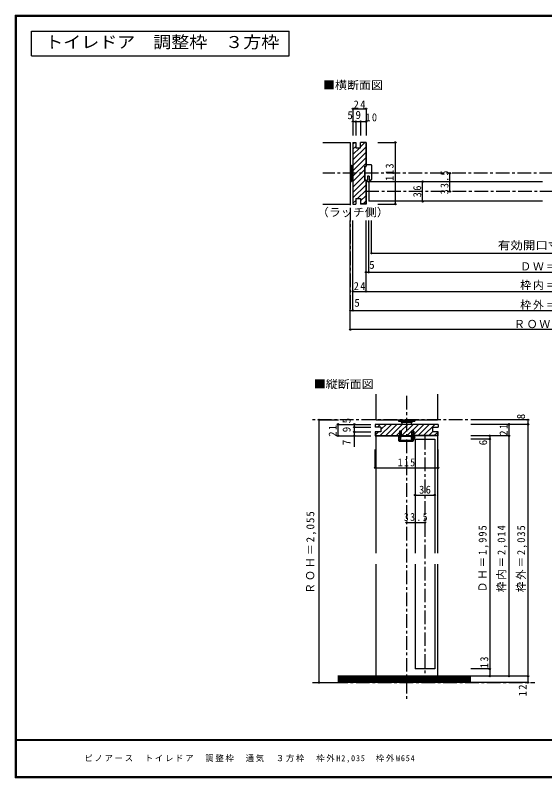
# Model space of a CAD drawing. Units: millimetres at full size, sheet at 1:5. Extents: x -973 to 977, y -718 to 696.
# Drawn here: x -973 to -3, y -701 to 696 of the extents above; entities that cross this region are included whole.
import ezdxf
from ezdxf.enums import TextEntityAlignment as Align

# ---------------------------------------------------------------- set-up
doc = ezdxf.new("R2010")
doc.units = ezdxf.units.MM
doc.header["$LTSCALE"] = 5
doc.header["$PDMODE"] = 32
doc.header["$PDSIZE"] = 2.5
doc.linetypes.add('CHAIN1', pattern=[8, 5, -1, 1, -1])
for name, color, linetype in [('0-0_補助線', 7, 'Continuous'), ('0-1_通り芯', 4, 'CHAIN1'), ('0-3_仕上げ', 7, 'Continuous'), ('0-4_枠', 4, 'Continuous'), ('0-6_扉', 6, 'Continuous'), ('0-7_金物', 7, 'Continuous'), ('0-A_文字', 3, 'Continuous'), ('0-B_寸法', 7, 'Continuous'), ('F-1_枠', 6, 'Continuous'), ('F-A_文字', 7, 'Continuous')]:
    doc.layers.add(name, color=color, linetype=linetype)
doc.styles.add('ＭＳ ゴシック', font='')
doc.styles.get('ＭＳ ゴシック').set_extended_font_data('MS Gothic')

# ---------------------------------------------------------------- blocks, each defined once
blk = doc.blocks.new('13')
at = {"layer": '0-0_補助線'}
for p, q in [((-3.184, 13.914), (-3.184, 16.914)), ((5.816, 16.914), (-3.184, 16.914)), ((6.816, 15.914), (6.816, -10.086)), ((-4.984, 13.914), (-3.184, 13.914)), ((-4.984, -11.086), (-4.984, 13.914)), ((-4.984, -11.086), (-0.684, -11.086)), ((2.716, -4.086), (2.716, -11.086)), ((5.816, -11.086), (2.716, -11.086))]:
    blk.add_line(p, q, dxfattribs=at)
blk.add_lwpolyline([(2.716, -4.086), (-0.684, -4.086), (-0.684, -11.086)], dxfattribs=at)
for centre, radius, start, end in [((5.816, 15.914), 1, 0, 90), ((0.78, -9.605), 4.487, 199.27144, 340.72855), ((0.78, -9.605), 3.887, 202.39487, 337.60513), ((5.816, -10.086), 1, 270, 0)]:
    blk.add_arc(centre, radius, start, end, dxfattribs=at)

msp = doc.modelspace()

# ---------------------------------------------------------------- linework, layer by layer
at = {"layer": '0-0_補助線'}
for p, q in [((-359.2, 463), (-359.2, 350)), ((-359.2, 421.5), (-359.2, 391.5)), ((-359.2, 421.5), (-356.7, 421.5)), ((-356.7, 421.5), (-356.7, 391.5)), ((-356.7, 416.5), (-354.7, 416.5)), ((-354.7, 416.5), (-354.7, 396.5)), ((-354.7, 415.5), (-354.2, 415.5)), ((-359.2, 391.5), (-356.7, 391.5)), ((-356.7, 396.5), (-354.7, 396.5)), ((-354.7, 397.5), (-354.2, 397.5)), ((-246.172, -70), (-244.672, -67)), ((-244.672, -67), (-242.772, -70)), ((-269.922, -83.5), (-269.922, -74.8)), ((-269.397, -74.602), (-267.947, -76.502)), ((-267.622, -70), (-268.772, -70)), ((-268.172, -77), (-268.422, -77)), ((-245.422, -83), (-268.422, -83)), ((-268.409, -77.387), (-267.936, -79.105)), ((-268.122, -77), (-267.872, -77)), ((-267.622, -74.5), (-267.622, -70)), ((-267.12, -77.834), (-266.808, -78.695)), ((-266.672, -76.5), (-266.672, -77)), ((-247.922, -76), (-266.172, -76)), ((-245.422, -74.5), (-266.122, -74.5)), ((-246.872, -79.469), (-247.69, -82.091)), ((-247.422, -76.5), (-247.422, -78.46)), ((-245.576, -80.017), (-246.354, -82.509)), ((-246.172, -70), (-245.422, -70)), ((-246.022, -76), (-246.022, -78.337)), ((-244.922, -76), (-246.022, -76)), ((-244.622, -77), (-245.874, -78.203)), ((-245.472, -79), (-245.422, -79)), ((-245.422, -70), (-245.422, -74.5)), ((-245.422, -83), (-245.422, -79)), ((-244.922, -75.2), (-244.922, -76)), ((-243.922, -75.2), (-244.922, -75.2)), ((-242.422, -75.9), (-244.922, -75.9)), ((-243.922, -77), (-244.622, -77)), ((-243.922, -75.2), (-243.922, -70)), ((-243.922, -70), (-242.772, -70)), ((-242.422, -75.2), (-243.922, -75.2)), ((-243.922, -84), (-243.922, -77)), ((-241.438, -77.491), (-243.922, -82.44)), ((-240.812, -77.805), (-243.922, -84)), ((-268.922, -84.5), (-244.422, -84.5))]:
    msp.add_line(p, q, dxfattribs=at)
at = {"layer": '0-0_補助線', "color": 4}
for p, q in [((-354.2, 460.398), (-351.598, 463)), ((-340.2, 454.599), (-332.299, 462.5)), ((-354.2, 450.498), (-349.2, 455.498)), ((-354.2, 430.699), (-330.7, 454.199)), ((-354.2, 440.599), (-341.799, 453)), ((-354.2, 420.8), (-330.7, 444.3)), ((-354.2, 410.9), (-330.7, 434.4)), ((-354.2, 401.001), (-330.7, 424.501)), ((-354.2, 391.101), (-332.201, 413.1)), ((-354.2, 381.202), (-332.201, 403.201)), ((-354.2, 371.302), (-332.023, 393.479)), ((-354.2, 361.403), (-330.7, 384.903)), ((-345.704, 360), (-330.7, 375.003)), ((-340.2, 355.604), (-330.7, 365.104)), ((-354.2, 351.503), (-349.2, 356.503)), ((-335.405, 350.5), (-330.7, 355.204)), ((-309.379, -58.5), (-304.379, -53.5)), ((-304.08, -74), (-283.58, -53.5)), ((-302.293, -62.313), (-293.479, -53.5)), ((-294.18, -74), (-273.68, -53.5)), ((-284.281, -74), (-263.781, -53.5)), ((-266.381, -66), (-253.881, -53.5)), ((-264.482, -74), (-243.982, -53.5)), ((-254.582, -74), (-234.082, -53.5)), ((-242.772, -72.089), (-224.183, -53.5)), ((-234.783, -74), (-214.283, -53.5)), ((-224.884, -74), (-204.384, -53.5)), ((-312.793, -72.814), (-307.479, -67.5)), ((-274.381, -74), (-268.772, -68.391)), ((-214.984, -74), (-208.484, -67.5)), ((-205.085, -74), (-198.793, -67.708)), ((-313.293, -133.119), (-313.293, -99.876)), ((-198.293, -133.119), (-198.293, -99.876)), ((-313.293, -133.119), (-198.293, -133.119))]:
    msp.add_line(p, q, dxfattribs=at)
at = {"layer": '0-0_補助線', "color": 3}
for p, q in [((-354.2, 463), (-349.2, 463)), ((-354.2, 463), (-354.2, 350)), ((-349.2, 463), (-349.2, 453)), ((-340.2, 453), (-340.2, 463)), ((-330.2, 463), (-340.2, 463)), ((-330.7, 462.5), (-340.2, 462.5)), ((-330.7, 462.5), (-330.7, 419.491)), ((-330.2, 463), (-330.2, 419.491)), ((-349.2, 453), (-340.2, 453)), ((-332.201, 419.491), (-330.2, 419.491)), ((-332.201, 393.491), (-332.201, 419.491)), ((-330.2, 393.491), (-332.201, 393.491)), ((-330.7, 393.491), (-330.7, 350.5)), ((-330.2, 393.491), (-330.2, 350)), ((-354.2, 350), (-349.2, 350)), ((-349.2, 360), (-349.2, 350)), ((-349.2, 360), (-340.2, 360)), ((-340.2, 360), (-340.2, 350)), ((-330.7, 350.5), (-340.2, 350.5)), ((-330.2, 350), (-340.2, 350)), ((-313.293, -53.5), (-313.293, -58.5)), ((-198.293, -53.5), (-313.293, -53.5)), ((-198.293, -53.5), (-198.293, -58.5)), ((-303.293, -58.5), (-313.293, -58.5)), ((-303.293, -67.5), (-313.293, -67.5)), ((-313.293, -67.5), (-313.293, -74.5)), ((-303.293, -58.5), (-303.293, -67.5)), ((-242.772, -66), (-246.472, -66)), ((-246.472, -74.5), (-246.472, -66)), ((-242.772, -66), (-242.772, -74.5)), ((-208.293, -58.5), (-208.293, -67.5)), ((-208.293, -58.5), (-198.293, -58.5)), ((-198.293, -67.5), (-208.293, -67.5)), ((-198.793, -74), (-198.793, -67.5)), ((-198.293, -74.5), (-198.293, -67.5)), ((-313.293, -74.5), (-268.772, -74.5)), ((-246.472, -74.5), (-265.072, -74.5)), ((-198.793, -74), (-242.772, -74)), ((-198.293, -74.5), (-242.772, -74.5))]:
    msp.add_line(p, q, dxfattribs=at)
at = {"layer": '0-0_補助線', "color": 6}
for p, q in [((-325.2, 391), (-325.2, 355)), ((-240.293, -80.5), (-204.293, -80.5))]:
    msp.add_line(p, q, dxfattribs=at)
at = {"layer": '0-0_補助線', "color": 3}
for points in [[(-312.793, -67.5), (-312.793, -74), (-268.772, -74)], [(-265.072, -74.5), (-265.072, -66), (-268.772, -66), (-268.772, -74.5)]]:
    msp.add_lwpolyline(points, dxfattribs=at)
at = {"layer": '0-0_補助線'}
for points in [[(-265.372, -70), (-266.872, -67), (-268.772, -70)], [(-268.422, -83), (-268.422, -80.9), (-266.422, -80.9), (-266.422, -79.7), (-268.422, -79.7), (-268.422, -77)], [(-267.622, -74.5), (-267.872, -74.5), (-267.872, -77)], [(-265.372, -70), (-266.122, -70), (-266.122, -74.5)]]:
    msp.add_lwpolyline(points, dxfattribs=at)
for centre, radius, start, end in [((-269.622, -74.8), 0.3, 41.34778, 180), ((-268.922, -83.5), 1, 180, 270), ((-268.122, -77.3), 0.3, 90, 196.79003), ((-268.172, -76.7), 0.3, 270, 41.34778), ((-267.372, -78.9), 0.6, 196.79003, 270), ((-267.372, -78.9), 0.6, 270, 23.33765), ((-267.672, -77), 1, 303.47738, 0), ((-266.172, -76.5), 0.5, 90, 180), ((-247.922, -76.5), 0.5, 0, 90), ((-247.022, -82.3), 0.7, 162.67017, 342.67017), ((-246.222, -78.46), 1.2, 180, 237.21126), ((-245.222, -78.337), 0.8, 180, 221.40962), ((-245.472, -78.5), 0.5, 143.61521, 270), ((-246.722, -79.66), 1.2, 342.67017, 41.40962), ((-242.422, -77), 1.8, 333.42485, 90), ((-242.422, -77), 1.1, 333.42485, 90), ((-244.422, -84), 0.5, 270, 0)]:
    msp.add_arc(centre, radius, start, end, dxfattribs=at)
for p in [(-313.293, -133.119), (-198.293, -133.119)]:
    msp.add_point(p, dxfattribs=at)
at = {"layer": '0-1_通り芯'}
for p, q in [((-359.2, 463), (-359.2, 155)), ((412.506, 406.5), (-409.2, 406.5)), ((333.506, 373), (-330.2, 373)), ((-255.793, -1.5), (-255.793, -557.742)), ((-33.347, -45.5), (-428.599, -45.5)), ((-222.293, -74.5), (-222.293, -514.5)), ((-428.599, -526.5), (-20.844, -526.5))]:
    msp.add_line(p, q, dxfattribs=at)
at = {"layer": '0-3_仕上げ'}
for p, q in [((-409.2, 463), (-359.2, 463)), ((-409.2, 350), (-359.2, 350)), ((-312.293, 1.5), (-312.293, -45.5)), ((-199.293, 1.5), (-199.293, -45.5)), ((-312.293, -45.5), (-199.293, -45.5)), ((-138.347, -516), (-381.704, -516)), ((-138.347, -517.5), (-381.704, -517.5)), ((-138.347, -519), (-381.704, -519)), ((-138.347, -520.5), (-381.704, -520.5)), ((-138.347, -522), (-381.704, -522)), ((-138.347, -523.5), (-381.704, -523.5)), ((-138.347, -525), (-381.704, -525))]:
    msp.add_line(p, q, dxfattribs=at)
at = {"layer": '0-3_仕上げ', "color": 2}
for p, q in [((-138.347, -514.5), (-381.704, -514.5)), ((-138.347, -526.5), (-381.704, -526.5))]:
    msp.add_line(p, q, dxfattribs=at)
at = {"layer": '0-4_枠'}
for p, q in [((-312.293, -74.5), (-312.293, -289.5)), ((-199.293, -74.5), (-199.293, -289.5)), ((-312.293, -309.5), (-312.293, -514.5)), ((-199.293, -309.5), (-199.293, -514.5))]:
    msp.add_line(p, q, dxfattribs=at)
at = {"layer": '0-6_扉'}
for p, q in [((-6.847, 391), (-325.2, 391)), ((-6.847, 355), (-325.2, 355)), ((-240.293, -80.5), (-240.293, -289.5)), ((-204.293, -80.5), (-204.293, -289.5)), ((-240.293, -309.5), (-240.293, -501.5)), ((-204.293, -309.5), (-204.293, -501.5)), ((-204.293, -501.5), (-240.293, -501.5))]:
    msp.add_line(p, q, dxfattribs=at)
at = {"layer": '0-7_金物'}
for p, q in [((-270.793, -45.5), (-270.793, -47.5)), ((-270.793, -45.5), (-240.793, -45.5)), ((-270.793, -47.5), (-240.793, -47.5)), ((-265.793, -47.5), (-265.793, -49.5)), ((-265.793, -49.5), (-245.793, -49.5)), ((-264.793, -49.5), (-264.793, -53.5)), ((-246.793, -53.5), (-246.793, -49.5)), ((-245.793, -47.5), (-245.793, -49.5)), ((-240.793, -45.5), (-240.793, -47.5))]:
    msp.add_line(p, q, dxfattribs=at)
at = {"layer": '0-A_文字'}
for p, q in [((-943.333, 621.667), (-943.333, 666.667)), ((-943.333, 666.667), (-471.429, 666.667)), ((-471.429, 621.667), (-471.429, 666.667)), ((-943.333, 621.667), (-471.429, 621.667))]:
    msp.add_line(p, q, dxfattribs=at)
at = {"layer": '0-B_寸法', "color": 4}
for p, q in [((-354.2, 524.503), (-354.2, 475.461)), ((-354.2, 500.979), (-330.2, 500.979)), ((-349.2, 500.979), (-349.2, 475.461)), ((-340.2, 500.979), (-340.2, 475.461)), ((-308.34, 463), (-276.43, 463)), ((-276.43, 350), (-276.43, 463)), ((-176.43, 373), (-176.43, 406.5)), ((-226.43, 355), (-226.43, 391)), ((-308.34, 350), (-276.43, 350)), ((-359.2, 120), (-359.2, 320)), ((-354.2, 155), (-354.2, 320)), ((-330.2, 190), (-330.2, 320)), ((-325.2, 225), (-325.2, 320)), ((-320.2, 260), (-320.2, 320)), ((-320.2, 260), (273.512, 260)), ((-330.2, 225), (333.506, 225)), ((-354.2, 190), (357.506, 190)), ((-359.2, 155), (362.506, 155)), ((362.506, 120), (-359.2, 120)), ((-416.704, -45.5), (-380.446, -45.5)), ((-416.704, -45.5), (-416.704, -526.5)), ((-381.704, -53.5), (-321.704, -53.5)), ((-381.704, -53.5), (-381.704, -74.5)), ((-351.704, -53.5), (-351.704, -94.665)), ((-33.347, -45.5), (-138.347, -45.5)), ((-33.347, -53.5), (-138.347, -53.5)), ((-68.347, -53.5), (-68.347, -514.5)), ((-33.347, -46.5), (-33.347, -526.5)), ((-351.704, -58.5), (-321.704, -58.5)), ((-351.704, -67.5), (-321.704, -67.5)), ((-381.704, -74.5), (-321.704, -74.5)), ((-68.347, -74.5), (-138.347, -74.5)), ((-103.347, -80.5), (-138.347, -80.5)), ((-103.347, -74.5), (-103.347, -514.5)), ((-240.293, -183.191), (-204.293, -183.191)), ((-255.793, -233.191), (-222.293, -233.191)), ((-103.347, -501.5), (-138.347, -501.5)), ((-33.347, -514.5), (-138.347, -514.5)), ((-416.704, -526.5), (-380.446, -526.5)), ((-33.347, -526.5), (-138.347, -526.5))]:
    msp.add_line(p, q, dxfattribs=at)
msp.add_lwpolyline([(-354.2, 524.503), (-330.2, 524.503), (-330.2, 475.461)], dxfattribs=at)
at = {"layer": '0-B_寸法'}
for p in [(-354.2, 524.503), (-330.2, 524.503), (-354.2, 500.979), (-349.2, 500.979), (-340.2, 500.979), (-330.2, 500.979), (-276.43, 463), (-176.43, 406.5), (-226.43, 391), (-176.43, 373), (-276.43, 350), (-226.43, 355), (-320.2, 260), (-330.2, 225), (-325.2, 225), (-354.2, 190), (-330.2, 190), (-359.2, 155), (-354.2, 155), (-359.2, 120), (-416.704, -45.5), (-381.704, -53.5), (-351.704, -53.5), (-68.347, -53.5), (-33.347, -45.5), (-33.347, -53.5), (-351.704, -58.5), (-351.704, -67.5), (-381.704, -74.5), (-351.704, -74.5), (-103.347, -74.5), (-103.347, -80.5), (-68.347, -74.5), (-240.293, -183.191), (-204.293, -183.191), (-255.793, -233.191), (-222.293, -233.191), (-103.347, -501.5), (-103.347, -514.5), (-68.347, -514.5), (-33.347, -514.5), (-416.704, -526.5), (-33.347, -526.5)]:
    msp.add_point(p, dxfattribs=at)
at = {"layer": 'F-1_枠'}
for p, q in [((-973.347, 695.833), (-973.347, -700.833)), ((-973.347, 695.833), (976.653, 695.833)), ((-973.347, 695), (976.653, 695)), ((-973.347, 694.167), (976.653, 694.167)), ((-972.514, 695.833), (-972.514, -700.833)), ((-971.68, 695.833), (-971.68, -700.833)), ((976.653, -631.667), (-973.347, -631.667)), ((976.653, -632.5), (-973.347, -632.5)), ((976.653, -699.167), (-973.347, -699.167)), ((976.653, -700), (-973.347, -700)), ((976.653, -700.833), (-973.347, -700.833))]:
    msp.add_line(p, q, dxfattribs=at)

# ---------------------------------------------------------------- block references
at = {"layer": '0-0_補助線'}
msp.add_blockref('13', (-327.016, 405.077), dxfattribs=at)

# ---------------------------------------------------------------- texts
at = {"layer": '0-0_補助線', "insert": (-272.043, -130.619), "char_height": 14.66, "attachment_point": 7, "style": 'ＭＳ ゴシック'}
msp.add_mtext('\\T1.27;\\W0.9;115', dxfattribs=at)
at = {"layer": '0-A_文字', "style": 'ＭＳ ゴシック', "width": 1.1}
msp.add_text('トイレドア\u3000調整枠\u3000３方枠', height=21.99, dxfattribs=at).set_placement((-918.333, 629.167), align=Align.BOTTOM_LEFT)
at = {"layer": '0-A_文字', "color": 7, "style": 'ＭＳ ゴシック', "width": 1.1}
for s, p in [('■横断面図', (-409.2, 555.99)), ('（ラッチ側）', (-420.45, 323.105)), ('■縦断面図', (-426.112, 8.256))]:
    msp.add_text(s, height=14.66, dxfattribs=at).set_placement(p, align=Align.BOTTOM_LEFT)
at = {"layer": '0-B_寸法', "style": 'ＭＳ ゴシック'}
for s, p in [('5', (-364.37, 501.133)), ('9', (-349.583, 501.527)), ('5', (-324.45, 227)), ('5', (-351.629, 157.5))]:
    msp.add_text(s, height=14.66, dxfattribs=at).set_placement(p, align=Align.BOTTOM_LEFT)
at = {"layer": '0-B_寸法', "style": 'ＭＳ ゴシック', "width": 1.15}
msp.add_text('有効開口寸法＝536', height=14.66, dxfattribs=at).set_placement((-88.647, 262.5), align=Align.BOTTOM_LEFT)
at = {"layer": '0-B_寸法', "style": 'ＭＳ ゴシック'}
for s, p in [('8', (-34.554, -44.17)), ('5', (-354.204, -51.792)), ('9', (-354.204, -68)), ('7', (-354.204, -91.662)), ('6', (-103.95, -91.87))]:
    msp.add_text(s, height=14.66, rotation=90, dxfattribs=at).set_placement(p, align=Align.BOTTOM_LEFT)
at = {"layer": '0-B_寸法', "char_height": 14.66, "attachment_point": 7, "style": 'ＭＳ ゴシック'}
for s, insert in [('\\T1.27;\\W0.95;24', (-352.969, 525.084)), ('\\T1.27;\\W0.95;10', (-331.55, 501.33)), ('\\T1.17;ＤＷ＝599', (-47.647, 228.153)), ('\\T1.17;枠内＝606', (-47.647, 192.5)), ('\\T1.27;\\W0.95;24', (-352.825, 192.5)), ('\\T1.17;枠外＝654', (-47.647, 156.306)), ('\\T1.16;ＲＯＷ＝664', (-58.897, 122.5)), ('\\T1.27;\\W0.95;36', (-232.918, -180.691)), ('\\T1.28;\\W0.9;33.5', (-260.918, -230.691))]:
    msp.add_mtext(s, dxfattribs=dict(at, insert=insert))
at = {"layer": '0-B_寸法', "char_height": 14.66, "attachment_point": 7, "rotation": 90, "style": 'ＭＳ ゴシック'}
for s, insert in [('\\T1.27;\\W0.9;113', (-279.508, 392.523)), ('\\T1.28;\\W0.9;33.5', (-178.93, 367.875)), ('\\T1.27;\\W0.95;36', (-228.93, 362.375)), ('\\T1.27;\\W0.95;21', (-384.204, -76.125)), ('\\T1.27;\\W0.95;21', (-70.847, -74.217)), ('\\T1.18;ＲＯＨ＝2,055', (-421.345, -364)), ('\\T1.19;\\W0.95;ＤＨ＝1,995', (-105.527, -360.75)), ('\\T1.19;\\W0.95;枠内＝2,014', (-70.847, -360.75)), ('\\T1.19;\\W0.95;枠外＝2,035', (-34.833, -360.75)), ('\\T1.27;\\W0.95;13', (-106.056, -500.32)), ('\\T1.27;\\W0.95;12', (-35.847, -551.643))]:
    msp.add_mtext(s, dxfattribs=dict(at, insert=insert))
at = {"layer": 'F-A_文字', "insert": (-846.68, -673.333), "char_height": 11, "attachment_point": 7, "style": 'ＭＳ ゴシック'}
msp.add_mtext('\\T1.2;ピノアース\u3000トイレドア\u3000調整枠\u3000通気\u3000３方枠\u3000枠外H2,035\u3000枠外W654', dxfattribs=at)

doc.saveas('drawing.dxf')
